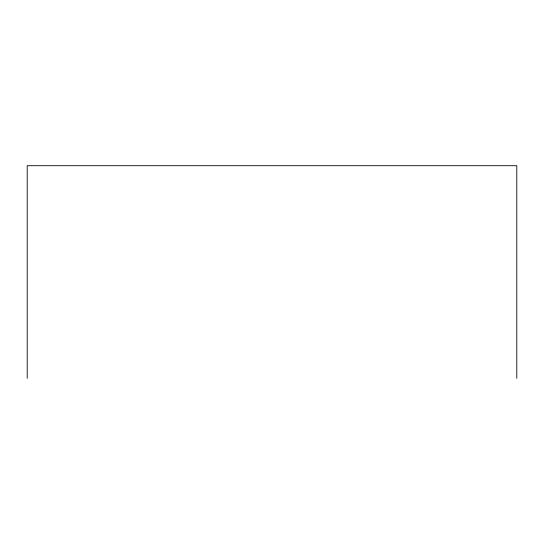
<?xml version="1.0" encoding="UTF-8"?>
<svg xmlns="http://www.w3.org/2000/svg" width="544" height="544" viewBox="0 0 544 544"><rect width="100%" height="100%" fill="white"/><g stroke="black" fill="none" stroke-linecap="round" stroke-linejoin="round"><path stroke-width="0.82" d="M516.8 378.291L516.8 165.709L27.2 165.709L27.2 378.291"/></g></svg>
